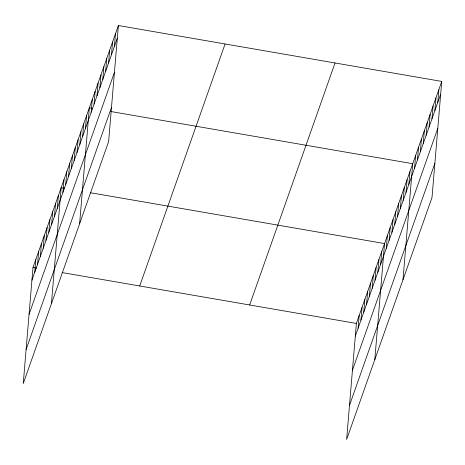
<?xml version="1.0" encoding="UTF-8"?>
<svg xmlns="http://www.w3.org/2000/svg" width="465" height="465" viewBox="0 0 465 465"><rect width="100%" height="100%" fill="white"/><g stroke="black" fill="none" stroke-linecap="round" stroke-linejoin="round"><path stroke-width="0.7" d="M118.372 25.523L32.992 267.532L23.25 383.579L108.624 141.569L118.372 25.523L441.75 81.422L432.008 197.468L346.628 439.477L356.376 323.431L441.75 81.422M34.747 272.263L35.811 259.546M37.56 264.277L38.63 251.559M40.379 256.291L41.449 243.573M43.199 248.304L44.262 235.586M46.012 240.318L47.081 227.6M48.831 232.331L49.9 219.614M51.65 224.345L52.714 211.627M54.463 216.359L55.533 203.641M57.282 208.372L58.352 195.655M51.423 303.715L61.171 187.668L64.635 188.267M62.92 192.4L63.984 179.682M65.734 184.413L66.803 171.695M68.553 176.427L69.622 163.709M71.372 168.44L72.435 155.723M74.185 160.454L75.254 147.736M77.004 152.468L78.073 139.756M79.823 144.481L80.893 131.769M82.642 136.495L83.706 123.783M85.455 128.509L86.525 115.797M79.596 223.851L89.344 107.81L92.808 108.409M91.175 112.297L92.244 99.58M94.081 104.067L95.151 91.349M96.982 95.837L98.051 83.125M99.888 87.612L100.952 74.894M102.788 79.381L103.858 66.669M105.689 71.157L106.758 58.439M108.595 62.926L109.664 50.208M111.495 54.696L112.565 41.984M114.402 46.471L115.465 33.753M358.126 328.156L359.189 315.444M360.939 320.17L362.008 307.458M363.758 312.184L364.827 299.472M366.577 304.197L367.646 291.485M369.396 296.217L370.46 283.499M372.209 288.23L373.279 275.513M375.028 280.244L376.098 267.526M377.847 272.257L378.911 259.54M380.661 264.271L381.73 251.553M374.802 359.614L384.549 243.567L90.274 192.702M386.299 248.298L387.368 235.581M389.118 240.312L390.182 227.594M391.931 232.326L393.001 219.608M394.75 224.339L395.82 211.621M397.569 216.353L398.633 203.635M400.382 208.367L401.452 195.649M403.202 200.38L404.271 187.662M406.021 192.394L407.09 179.676M408.84 184.407L409.903 171.69M402.981 279.75L412.722 163.703L110.827 111.519M414.559 168.191L415.623 155.479M417.46 159.966L418.529 147.248M420.36 151.735L421.43 139.018M423.266 143.505L424.336 130.793M426.167 135.28L427.236 122.562M429.073 127.05L430.137 114.338M431.973 118.825L433.043 106.107M434.874 110.594L435.943 97.877M437.78 102.364L438.85 89.652M31.928 280.25L117.302 38.24M29.063 314.346L114.437 72.342M26.116 349.477L111.49 107.473M139.709 285.981L225.083 43.972M249.659 304.982L335.033 62.978M355.307 336.143L440.68 94.139M352.441 370.245L437.821 128.235M349.494 405.375L434.868 163.366M32.992 267.532L36.462 268.131M62.101 272.566L356.376 323.431"/></g></svg>
